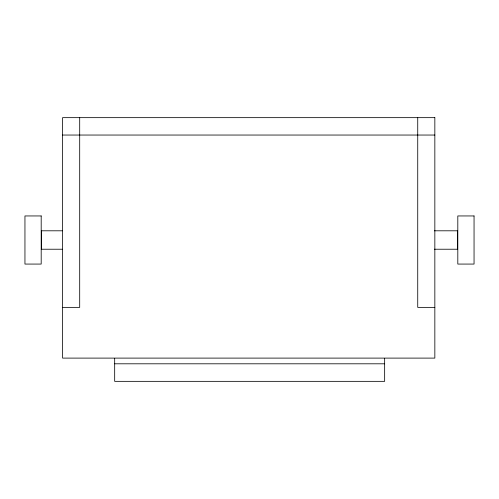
<?xml version="1.0" encoding="UTF-8"?>
<svg xmlns="http://www.w3.org/2000/svg" width="499" height="499" viewBox="0 0 499 499"><rect width="100%" height="100%" fill="white"/><g stroke="black" fill="none" stroke-linecap="round" stroke-linejoin="round"><path stroke-width="0.75" d="M62.587 135.042L434.841 135.042M62.338 230.8L41.405 230.8L41.405 249.226L62.338 249.226M434.336 230.8L457.595 230.8L457.595 249.226L434.336 249.226M62.587 307.372L79.697 307.372L79.697 117.652M434.841 307.372L417.732 307.372L417.732 117.652M114.676 363.802L384.648 363.802M384.648 358.357L384.648 381.348L114.676 381.348L114.676 358.357M434.841 117.652L62.587 117.652L62.587 358.107L434.841 358.107L434.841 117.652M41.192 215.948L24.95 215.948L24.95 264.071L41.192 264.071L41.192 215.948M474.05 215.948L457.808 215.948L457.808 264.071L474.05 264.071L474.05 215.948"/></g></svg>
